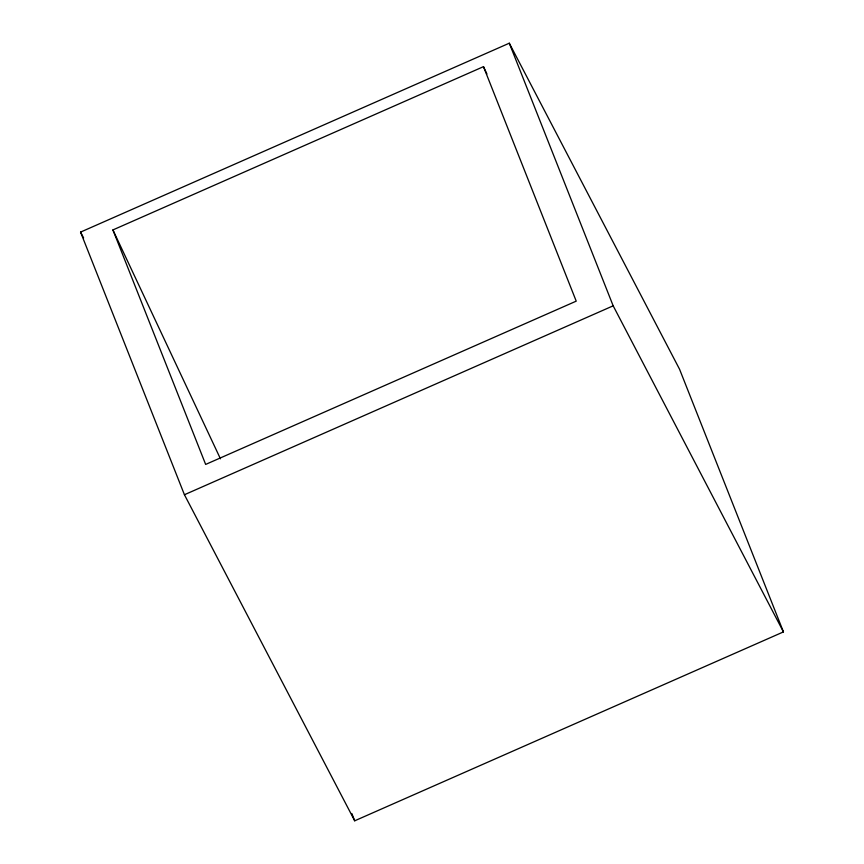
<?xml version="1.0" encoding="UTF-8"?>
<svg xmlns="http://www.w3.org/2000/svg" width="864" height="864" viewBox="0 0 864 864"><rect width="100%" height="100%" fill="white"/><g stroke="black" fill="none" stroke-linecap="round" stroke-linejoin="round"><path stroke-width="1.3" d="M80.557 232.103L509.296 43.2L679.568 369.263L783.443 631.897L354.704 820.8L184.432 494.737L80.557 232.103L83.614 237.956M483.484 66.658L576.223 301.147L205.654 464.422L112.914 229.932L483.484 66.658L486.918 73.958M184.432 494.737L613.17 305.824L783.443 631.897M112.914 229.932L220.45 458.806M509.296 43.2L613.17 305.824M351.821 813.51L354.704 820.8"/></g></svg>
